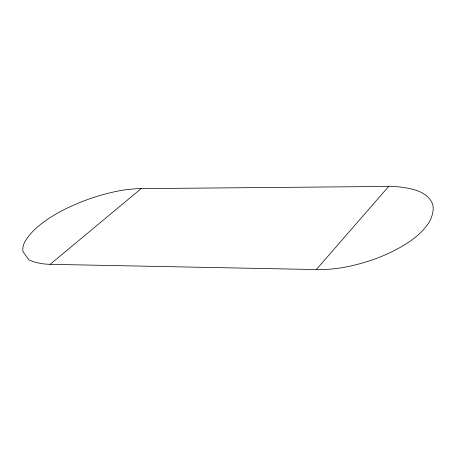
<?xml version="1.0" encoding="UTF-8"?>
<svg xmlns="http://www.w3.org/2000/svg" width="456" height="456" viewBox="0 0 456 456"><rect width="100%" height="100%" fill="white"/><g stroke="black" fill="none" stroke-linecap="round" stroke-linejoin="round"><path stroke-width="0.68" d="M316.299 269.564L388.672 186.436A64.729 43.827 2.3 0 1 414.019 189.656A29.936 19.5 2.2 0 1 433.2 208.911A61.594 40.573 -0.1 0 1 426.451 226.108A93.229 60.956 -2.4 0 1 409.123 241.891A134.246 85.426 -4.8 0 1 345.922 266.982A93.241 61.936 -3.7 0 1 316.299 269.564L50.171 264.32A60.061 36.833 -21.6 0 1 28.813 259.8L22.994 251.655A27.81 17.214 -23.6 0 1 25.912 240.038A59.098 37.723 -22.6 0 1 40.612 224.38A95.116 63.207 -22.2 0 1 61.246 211.122A152.122 107.707 -22.9 0 1 117.773 191.104A94.021 62.911 -20.5 0 1 141.138 188.63L388.672 186.436M50.171 264.32L141.138 188.63"/></g></svg>
